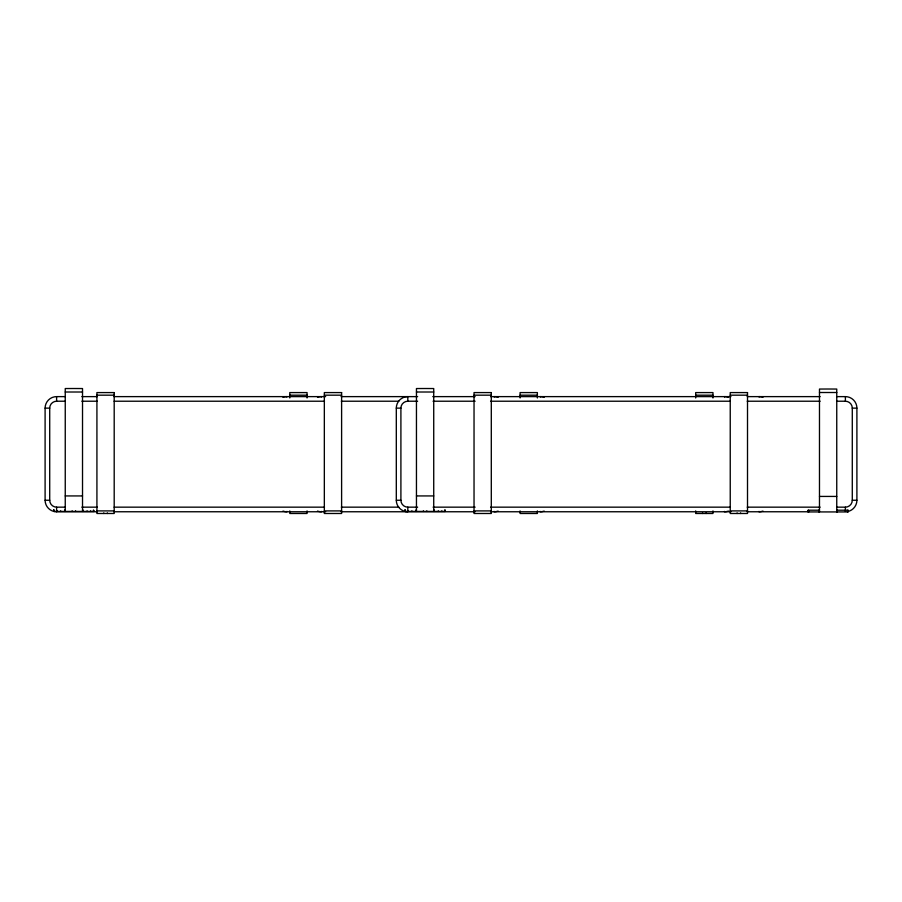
<?xml version="1.0" encoding="UTF-8"?>
<svg xmlns="http://www.w3.org/2000/svg" width="902" height="902" viewBox="0 0 902 902"><rect width="100%" height="100%" fill="white"/><g stroke="black" fill="none" stroke-linecap="round" stroke-linejoin="round"><path stroke-width="1.35" d="M65.248 392.009L82.522 392.009M416.453 392.009L433.727 392.009M819.478 392.505L836.752 392.505M96.92 395.177L114.193 395.177M289.79 395.177L307.063 395.177M324.337 395.177L341.61 395.177M474.035 395.177L491.297 395.177M520.093 395.177L537.366 395.177M695.69 395.177L712.963 395.177M730.237 395.177L747.51 395.177M97.281 511.761L56.612 511.761A11.512 11.512 0 0 1 45.1 500.249L45.1 408.132A11.512 11.512 0 0 1 56.612 396.621L65.034 396.621M81.856 396.621L97.281 396.621M113.889 396.621L325.667 396.621M341.091 396.621L417.637 396.621M432.768 396.621L475.14 396.621M490.564 396.621L730.97 396.621M747.217 396.621L820.143 396.621M836.966 396.621L845.388 396.621A11.512 11.512 0 0 1 856.9 408.132L856.9 500.249A11.512 11.512 0 0 1 847.384 511.592M45.1 408.132L49.711 408.132A6.912 6.912 0 0 1 56.612 401.221L65.034 401.221M81.856 401.221L97.281 401.221M114.114 401.221L324.483 401.221M341.317 401.221L398.819 401.221M396.305 500.249L400.905 500.249A6.912 6.912 0 0 0 407.817 507.161L407.817 511.761A11.512 11.512 0 0 1 396.305 500.249L396.305 408.132L400.905 408.132A6.912 6.912 0 0 1 407.817 401.221L417.637 401.221M433.061 401.221L475.14 401.221M490.564 401.221L730.383 401.221M747.217 401.221L820.143 401.221M836.966 401.221L845.388 401.221A6.912 6.912 0 0 1 852.289 408.132L856.9 408.132M65.248 495.931L82.522 495.931M416.453 495.931L433.727 495.931M819.478 496.427L836.752 496.427M45.1 500.249L49.711 500.249A6.912 6.912 0 0 0 56.612 507.161L65.034 507.161M836.966 507.161L845.388 507.161A6.912 6.912 0 0 0 852.289 500.249L856.9 500.249M81.856 507.161L97.281 507.161M114.114 507.161L324.483 507.161M341.317 507.161L398.819 507.161M407.817 507.161L417.637 507.161M433.061 507.161L475.14 507.161M490.564 507.161L730.383 507.161M747.217 507.161L820.143 507.161M53.906 509.698L54.312 511.434M405.111 509.698L405.517 511.434M807.966 510.205L819.478 510.205M836.752 510.205L848.263 510.205L848.263 511.93L807.966 511.93L807.966 510.78M96.92 510.904L114.193 510.904M324.337 510.904L341.61 510.904M474.035 510.904L491.297 510.904M730.237 510.904L747.51 510.904M113.889 511.761L325.667 511.761M341.091 511.761L475.14 511.761M490.564 511.761L730.97 511.761M747.217 511.761L808.925 511.761M852.289 408.132L852.289 500.249M847.688 510.205L847.688 511.93M845.388 396.621L845.388 401.221M845.388 507.161L845.388 511.411M837.327 510.205L837.327 511.93M836.752 511.93L836.752 389.055L828.115 389.01L819.478 389.055L819.478 511.93M818.903 510.205L818.903 511.93M808.542 510.205L808.542 511.93M759.022 396.97L759.022 396.621A11.512 11.512 0 0 1 762.957 397.308M759.022 511.411L759.022 511.761A11.512 11.512 0 0 0 762.957 511.073M740.643 512.911L740.643 513.486M737.103 512.911L737.103 513.486M724.475 396.97L724.475 396.621A11.512 11.512 0 0 1 728.421 397.308M724.475 511.411L724.475 511.761A11.512 11.512 0 0 0 728.421 511.073M712.963 397.985L712.963 392.584L695.69 392.584L695.69 397.985M712.963 510.904L712.963 513.486L695.69 513.486L695.69 510.904M706.097 512.911L706.097 513.486M702.557 512.911L702.557 513.486M540.242 396.97L540.242 396.621A11.512 11.512 0 0 1 544.177 397.308M540.242 511.411L540.242 511.761A11.512 11.512 0 0 0 544.177 511.073M537.366 397.962L537.366 392.584L520.093 392.584L520.093 397.962M537.366 510.904L537.366 513.486L520.093 513.486L520.093 510.904M494.183 396.97L494.183 396.621A11.512 11.512 0 0 1 498.118 397.308M494.183 511.411L494.183 511.761A11.512 11.512 0 0 0 498.118 511.073M445.238 509.991L445.238 511.434L404.942 511.434L404.942 509.991M444.663 509.991L444.663 511.434M441.833 510.859L441.833 511.434M438.293 510.859L438.293 511.434M434.302 509.991L434.302 511.434M433.727 511.434L433.727 388.548L425.09 388.514L416.453 388.548L416.453 511.434M426.815 510.859L426.815 511.434M423.365 510.859L423.365 511.434M415.878 509.991L415.878 511.434M411.887 510.859L411.887 511.434M408.358 510.859L408.358 511.434M407.817 401.221L407.817 396.621A11.512 11.512 0 0 0 396.305 408.132M400.905 408.132L400.905 500.249M321.462 396.97L321.462 396.621A11.512 11.512 0 0 0 317.515 397.308M321.462 511.411L321.462 511.761A11.512 11.512 0 0 1 317.515 511.073M307.063 397.962L307.063 392.584L289.79 392.584L289.79 397.962M307.063 510.904L307.063 513.486L289.79 513.486L289.79 510.904M286.915 396.97L286.915 396.621A11.512 11.512 0 0 0 282.98 397.308M286.915 511.411L286.915 511.761A11.512 11.512 0 0 1 282.98 511.073M107.327 512.911L107.327 513.486M103.786 512.911L103.786 513.486M94.034 510.566L94.034 511.434L53.737 511.434L53.737 509.991M93.458 509.991L93.458 511.434M90.628 510.859L90.628 511.434M87.088 510.859L87.088 511.434M83.097 509.991L83.097 511.434M82.522 511.434L82.522 388.548L73.885 388.514L65.248 388.548L65.248 511.434M75.61 510.859L75.61 511.434M72.16 510.859L72.16 511.434M64.673 509.991L64.673 511.434M60.682 510.859L60.682 511.434M57.153 510.859L57.153 511.434M56.612 396.621L56.612 401.221M56.612 507.161L56.612 511.761M49.711 408.132L49.711 500.249M114.193 392.584L96.92 392.584L96.92 513.486L114.193 513.486L114.193 392.584M341.61 392.584L324.337 392.584L324.337 513.486L341.61 513.486L341.61 392.584M491.297 392.584L474.035 392.584L474.035 513.486L491.297 513.486L491.297 392.584M747.51 392.584L730.237 392.584L730.237 513.486L747.51 513.486L747.51 392.584"/></g></svg>
